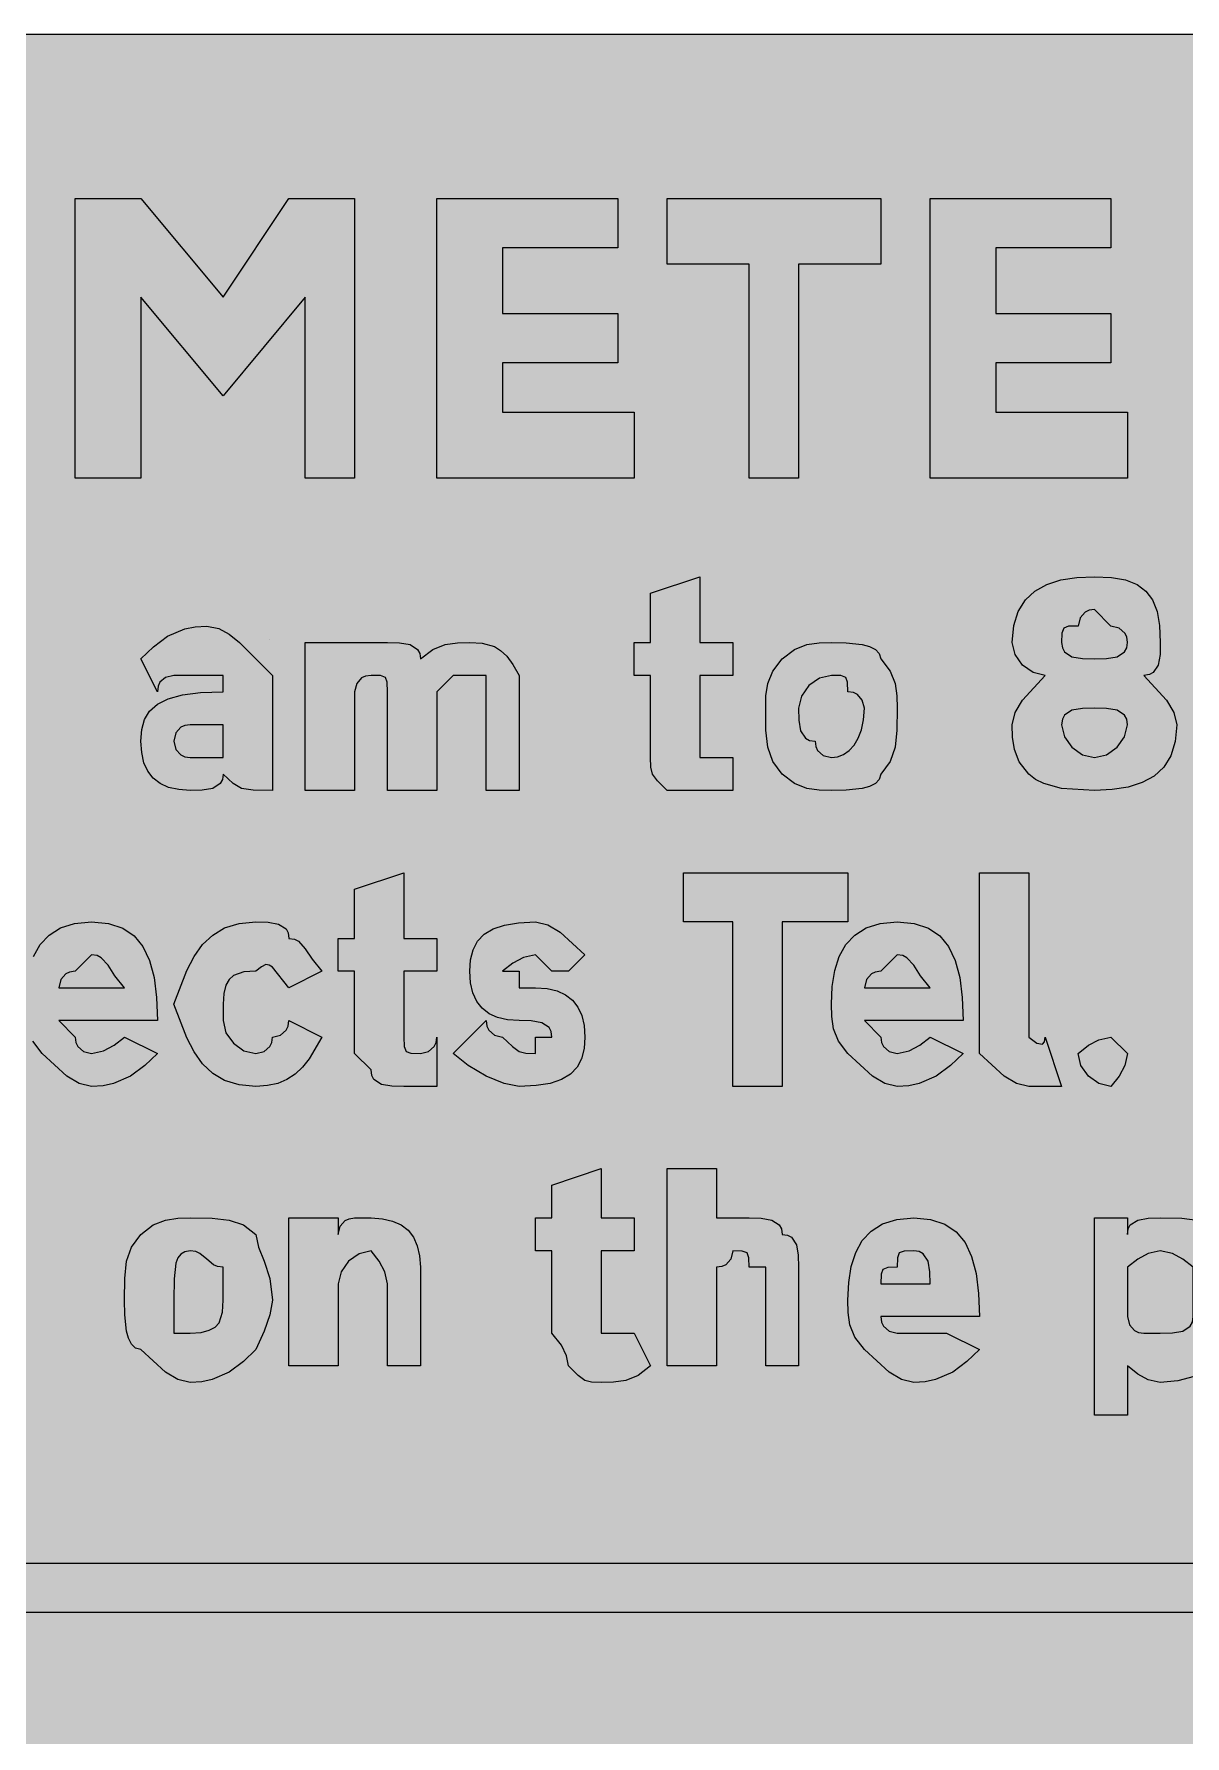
# Model space of a CAD drawing. Header units: metres. Extents: x 9 to 558, y 12 to 260.
# Drawn here: x 283.4 to 367.4, y 136.2 to 260.4 of the extents above; entities that cross this region are included whole.
import ezdxf

# ---------------------------------------------------------------- set-up
doc = ezdxf.new("R2010")
doc.units = ezdxf.units.M
for name, color, linetype, true_color in [('FILL_BLACK_000000', 7, 'Continuous', 0x000000), ('FILL_YELLOW_FFFF00', 7, 'Continuous', 0xffff00), ('STROKE_BLACK_000000', 7, 'Continuous', 0x000000)]:
    doc.layers.add(name, color=color, linetype=linetype, true_color=true_color)

msp = doc.modelspace()

# ---------------------------------------------------------------- hatches: boundary and pattern name
at = {"layer": 'FILL_BLACK_000000', "true_color": 0x000000}
h = msp.add_hatch(color=7, dxfattribs=at)
h.dxf.hatch_style = 1
h.paths.add_polyline_path([(291.21, 241.2), (291.21, 228), (286.41, 228), (286.41, 248.4), (291.21, 248.4), (297.21, 241.2), (302.01, 248.4), (306.81, 248.4), (306.81, 228), (303.21, 228), (303.21, 241.2), (297.21, 234), (291.21, 241.2)])
h = msp.add_hatch(color=7, dxfattribs=at)
h.dxf.hatch_style = 1
h.paths.add_polyline_path([(317.61, 232.8), (327.21, 232.8), (327.21, 228), (312.81, 228), (312.81, 248.4), (326.01, 248.4), (326.01, 244.8), (317.61, 244.8), (317.61, 240), (326.01, 240), (326.01, 236.4), (317.61, 236.4), (317.61, 232.8)])
h = msp.add_hatch(color=7, dxfattribs=at)
h.dxf.hatch_style = 1
h.paths.add_polyline_path([(339.21, 228), (335.61, 228), (335.61, 243.6), (329.61, 243.6), (329.61, 248.4), (345.21, 248.4), (345.21, 243.6), (339.21, 243.6), (339.21, 228)])
h = msp.add_hatch(color=7, dxfattribs=at)
h.dxf.hatch_style = 1
h.paths.add_polyline_path([(353.61, 232.8), (363.21, 232.8), (363.21, 228), (348.81, 228), (348.81, 248.4), (362.01, 248.4), (362.01, 244.8), (353.61, 244.8), (353.61, 240), (362.01, 240), (362.01, 236.4), (353.61, 236.4), (353.61, 232.8)])
h = msp.add_hatch(color=7, dxfattribs=at)
h.dxf.hatch_style = 1
h.paths.add_polyline_path([(334.41, 216), (334.41, 213.6), (332.01, 213.6), (332.01, 208.8), (332.01, 207.6), (333.21, 207.6), (334.41, 207.6), (334.41, 205.2), (332.01, 205.2), (329.61, 205.2), (328.92, 205.91), (328.56, 206.4), (328.43, 206.89), (328.41, 207.6), (328.41, 213.6), (327.21, 213.6), (327.21, 216), (328.41, 216), (328.41, 219.6), (332.01, 220.8), (332.01, 216), (334.41, 216)])
h = msp.add_hatch(color=7, dxfattribs=at)
h.dxf.hatch_style = 1
h.paths.add_polyline_path([(356.51, 206), (356.01, 206.4), (355.32, 207.3), (354.96, 208.2), (354.83, 209.1), (354.81, 210), (355.02, 210.9), (355.56, 211.8), (357.21, 213.6), (356.33, 213.81), (355.56, 214.35), (355.02, 215.12), (354.81, 216), (354.92, 217.24), (355.24, 218.27), (355.76, 219.1), (356.46, 219.75), (357.33, 220.23), (358.35, 220.56), (359.52, 220.74), (360.81, 220.8), (362.05, 220.74), (363.08, 220.56), (363.91, 220.23), (364.56, 219.75), (365.04, 219.1), (365.37, 218.27), (365.55, 217.24), (365.61, 216), (365.59, 215.12), (365.46, 214.35), (365.1, 213.81), (364.81, 213.65), (364.41, 213.6), (366.06, 211.8), (366.6, 210.9), (366.81, 210), (366.7, 208.76), (366.38, 207.73), (365.86, 206.9), (365.16, 206.25), (364.29, 205.77), (363.27, 205.44), (362.1, 205.26), (360.81, 205.2), (358.41, 205.35), (357.1, 205.71), (356.51, 206)])
h.paths.add_polyline_path([(358.62, 210.69), (358.46, 210.4), (358.41, 210), (358.62, 209.12), (359.16, 208.35), (359.93, 207.81), (360.81, 207.6), (361.69, 207.81), (362.46, 208.35), (363, 209.12), (363.21, 210), (363.16, 210.4), (363, 210.69), (362.46, 211.05), (361.69, 211.18), (360.81, 211.2), (359.93, 211.18), (359.16, 211.05), (358.62, 210.69)], flags=16)
h.paths.add_polyline_path([(363.02, 216.69), (362.61, 217.05), (362.01, 217.2), (360.81, 218.4), (360.41, 218.35), (360.12, 218.21), (359.76, 217.8), (359.61, 217.2), (358.92, 217.18), (358.56, 217.05), (358.43, 216.69), (358.41, 216), (358.46, 215.6), (358.62, 215.31), (359.16, 214.95), (359.93, 214.82), (360.81, 214.8), (361.69, 214.82), (362.46, 214.95), (363, 215.31), (363.16, 215.6), (363.21, 216), (363.16, 216.4), (363.02, 216.69)], flags=16)
h = msp.add_hatch(color=7, dxfattribs=at)
h.dxf.hatch_style = 1
h.paths.add_polyline_path([(296.01, 213.6), (293.61, 213.6), (293.01, 213.45), (292.6, 213.09), (292.46, 212.8), (292.41, 212.4), (291.21, 214.8), (292.13, 215.68), (293.16, 216.45), (294.42, 216.99), (295.16, 217.15), (296.01, 217.2), (296.89, 217.01), (297.66, 216.6), (298.41, 216), (300.81, 213.6), (300.81, 207.6), (300.81, 205.2), (299.4, 205.22), (298.56, 205.35), (297.94, 205.71), (297.21, 206.4), (297.16, 206), (297, 205.71), (296.46, 205.35), (295.69, 205.22), (294.81, 205.2), (293.97, 205.26), (293.23, 205.42), (292.62, 205.71), (292.11, 206.1), (291.72, 206.61), (291.43, 207.22), (291.27, 207.96), (291.21, 208.8), (291.27, 209.64), (291.47, 210.37), (291.84, 210.99), (292.41, 211.5), (293.2, 211.89), (294.25, 212.17), (295.57, 212.34), (297.21, 212.4), (297.21, 213.6), (296.01, 213.6)])
h.paths.add_polyline_path([(294.12, 207.79), (294.41, 207.65), (294.81, 207.6), (296.01, 207.6), (297.21, 207.6), (297.21, 210), (294.81, 210), (294.41, 209.95), (294.12, 209.81), (293.76, 209.4), (293.61, 208.8), (293.76, 208.2), (294.12, 207.79)], flags=16)
h = msp.add_hatch(color=7, dxfattribs=at)
h.dxf.hatch_style = 1
h.paths.add_polyline_path([(312.81, 212.4), (312.81, 205.2), (309.21, 205.2), (309.21, 212.4), (309.19, 213.09), (309.06, 213.45), (308.7, 213.58), (308.01, 213.6), (307.61, 213.55), (307.32, 213.41), (306.96, 213), (306.81, 212.4), (306.81, 205.2), (303.21, 205.2), (303.21, 216), (306.81, 216), (308.01, 216), (309.21, 216), (310.09, 215.98), (310.86, 215.85), (311.4, 215.49), (311.56, 215.2), (311.61, 214.8), (312.51, 215.49), (313.41, 215.85), (314.31, 215.98), (315.21, 216), (316.11, 215.96), (317.01, 215.7), (317.46, 215.41), (317.91, 214.99), (318.36, 214.39), (318.81, 213.6), (318.81, 205.2), (316.41, 205.2), (316.41, 212.4), (316.41, 213.6), (315.21, 213.6), (314.01, 213.6), (312.81, 212.4)])
h = msp.add_hatch(color=7, dxfattribs=at)
h.dxf.hatch_style = 1
h.paths.add_polyline_path([(346.26, 208.35), (345.9, 207.32), (345.21, 206.4), (345.1, 206), (344.82, 205.71), (344.39, 205.49), (343.86, 205.35), (342.68, 205.22), (341.61, 205.2), (340.71, 205.22), (339.81, 205.35), (338.91, 205.71), (338.01, 206.4), (337.32, 207.32), (336.96, 208.35), (336.83, 209.61), (336.81, 211.2), (336.83, 212.1), (336.96, 213), (337.32, 213.9), (338.01, 214.8), (338.91, 215.49), (339.81, 215.85), (340.71, 215.98), (341.61, 216), (342.68, 215.98), (343.86, 215.85), (344.39, 215.71), (344.82, 215.49), (345.1, 215.2), (345.21, 214.8), (345.9, 213.9), (346.26, 213), (346.39, 212.1), (346.41, 211.2), (346.39, 209.61), (346.26, 208.35)])
h.paths.add_polyline_path([(343.5, 212.21), (343.21, 212.35), (342.81, 212.4), (342.79, 213.09), (342.66, 213.45), (342.3, 213.58), (341.61, 213.6), (340.73, 213.39), (339.96, 212.85), (339.42, 212.08), (339.21, 211.2), (339.23, 210.32), (339.36, 209.55), (339.72, 209.01), (340.01, 208.85), (340.41, 208.8), (340.46, 208.4), (340.6, 208.11), (341.01, 207.75), (341.61, 207.6), (342.06, 207.66), (342.49, 207.82), (342.9, 208.11), (343.26, 208.5), (343.57, 209.01), (343.8, 209.62), (343.96, 210.36), (344.01, 211.2), (343.86, 211.8), (343.5, 212.21)], flags=16)
h = msp.add_hatch(color=7, dxfattribs=at)
h.dxf.hatch_style = 1
h.paths.add_polyline_path([(312.81, 194.4), (312.81, 192), (310.41, 192), (310.41, 187.2), (310.43, 186.51), (310.56, 186.15), (310.92, 186.02), (311.61, 186), (312.21, 186.15), (312.62, 186.51), (312.76, 186.8), (312.81, 187.2), (312.81, 183.6), (310.41, 183.6), (309.53, 183.62), (308.76, 183.75), (308.22, 184.11), (308.06, 184.4), (308.01, 184.8), (306.81, 186), (306.81, 192), (305.61, 192), (305.61, 194.4), (306.81, 194.4), (306.81, 198), (310.41, 199.2), (310.41, 194.4), (312.81, 194.4)])
h = msp.add_hatch(color=7, dxfattribs=at)
h.dxf.hatch_style = 1
h.paths.add_polyline_path([(338.01, 183.6), (334.41, 183.6), (334.41, 195.6), (330.81, 195.6), (330.81, 199.2), (342.81, 199.2), (342.81, 195.6), (338.01, 195.6), (338.01, 183.6)])
h = msp.add_hatch(color=7, dxfattribs=at)
h.dxf.hatch_style = 1
h.paths.add_polyline_path([(356.01, 187.2), (356.61, 186.75), (357.02, 186.69), (357.16, 186.86), (357.21, 187.2), (358.41, 183.6), (357.21, 183.6), (356.01, 183.6), (355.11, 183.81), (354.21, 184.35), (352.41, 186), (352.41, 199.2), (356.01, 199.2), (356.01, 187.2)])
h = msp.add_hatch(color=7, dxfattribs=at)
h.dxf.hatch_style = 1
h.paths.add_polyline_path([(286.41, 187.2), (286.46, 186.8), (286.6, 186.51), (287.01, 186.15), (287.61, 186), (288.49, 186.19), (289.26, 186.6), (290.01, 187.2), (292.41, 186), (291.49, 185.12), (290.46, 184.35), (289.2, 183.81), (288.46, 183.65), (287.61, 183.6), (286.71, 183.81), (285.81, 184.35), (284.01, 186), (283.32, 186.9), (282.96, 187.8), (282.83, 188.7), (282.81, 189.6), (282.87, 190.89), (283.05, 192.06), (283.38, 193.08), (283.86, 193.95), (284.51, 194.65), (285.34, 195.17), (286.37, 195.49), (287.61, 195.6), (288.85, 195.49), (289.88, 195.15), (290.71, 194.59), (291.36, 193.8), (291.84, 192.79), (292.17, 191.55), (292.35, 190.09), (292.41, 188.4), (285.21, 188.4), (286.41, 187.2)])
h.paths.add_polyline_path([(289.3, 191.68), (288.81, 192.45), (288.32, 192.99), (288.01, 193.15), (287.61, 193.2), (286.41, 192), (286.01, 191.95), (285.72, 191.81), (285.36, 191.4), (285.21, 190.8), (290.01, 190.8), (289.3, 191.68)], flags=16)
h = msp.add_hatch(color=7, dxfattribs=at)
h.dxf.hatch_style = 1
h.paths.add_polyline_path([(300.49, 195.58), (301.26, 195.45), (301.8, 195.09), (301.96, 194.8), (302.01, 194.4), (302.41, 194.35), (302.72, 194.19), (303.21, 193.65), (303.7, 192.88), (304.41, 192), (302.01, 190.8), (300.81, 192.3), (300.58, 192.46), (300.32, 192.49), (300.01, 192.34), (299.61, 192), (298.73, 191.96), (297.96, 191.7), (297.65, 191.41), (297.42, 190.99), (297.26, 190.39), (297.21, 189.6), (297.21, 188.4), (297.42, 187.52), (297.96, 186.75), (298.73, 186.21), (299.61, 186), (300.21, 186.15), (300.62, 186.51), (300.76, 186.8), (300.81, 187.2), (301.41, 187.35), (301.82, 187.71), (301.96, 188), (302.01, 188.4), (304.41, 187.2), (303.49, 185.62), (303, 185.01), (302.46, 184.5), (301.87, 184.11), (301.2, 183.82), (300.46, 183.66), (299.61, 183.6), (298.37, 183.71), (297.32, 184.03), (296.45, 184.55), (295.71, 185.25), (295.09, 186.12), (294.55, 187.14), (293.61, 189.6), (294.55, 192.06), (295.09, 193.08), (295.71, 193.95), (296.45, 194.65), (297.32, 195.17), (298.37, 195.49), (299.61, 195.6), (300.49, 195.58)])
h = msp.add_hatch(color=7, dxfattribs=at)
h.dxf.hatch_style = 1
h.paths.add_polyline_path([(323.55, 186.36), (323.37, 185.62), (323.04, 185.01), (322.56, 184.5), (321.91, 184.11), (321.08, 183.82), (320.05, 183.66), (318.81, 183.6), (317.72, 183.81), (316.41, 184.35), (315.1, 185.12), (314.01, 186), (316.41, 188.4), (316.46, 188), (316.6, 187.71), (317.01, 187.35), (317.61, 187.2), (318.32, 186.51), (318.81, 186.15), (319.3, 186.02), (320.01, 186), (320.01, 187.2), (321.21, 187.2), (321.16, 187.6), (321, 187.89), (320.46, 188.25), (319.69, 188.38), (318.81, 188.4), (317.97, 188.46), (317.23, 188.62), (316.62, 188.91), (316.11, 189.3), (315.72, 189.81), (315.43, 190.42), (315.27, 191.16), (315.21, 192), (315.27, 192.84), (315.45, 193.57), (315.78, 194.19), (316.26, 194.7), (316.91, 195.09), (317.74, 195.37), (318.77, 195.54), (320.01, 195.6), (320.91, 195.39), (321.81, 194.85), (323.61, 193.2), (322.41, 192), (321.21, 192), (320.01, 193.2), (319.13, 193.01), (318.36, 192.6), (317.61, 192), (318.81, 192), (318.81, 190.8), (320.01, 190.8), (320.85, 190.74), (321.58, 190.57), (322.2, 190.29), (322.71, 189.9), (323.1, 189.39), (323.38, 188.77), (323.55, 188.04), (323.61, 187.2), (323.55, 186.36)])
h = msp.add_hatch(color=7, dxfattribs=at)
h.dxf.hatch_style = 1
h.paths.add_polyline_path([(345.21, 187.2), (345.26, 186.8), (345.4, 186.51), (345.81, 186.15), (346.41, 186), (347.29, 186.19), (348.06, 186.6), (348.81, 187.2), (351.21, 186), (350.29, 185.12), (349.26, 184.35), (348, 183.81), (347.26, 183.65), (346.41, 183.6), (345.51, 183.81), (344.61, 184.35), (342.81, 186), (342.12, 186.9), (341.76, 187.8), (341.63, 188.7), (341.61, 189.6), (341.67, 190.89), (341.85, 192.06), (342.18, 193.08), (342.66, 193.95), (343.31, 194.65), (344.14, 195.17), (345.17, 195.49), (346.41, 195.6), (347.65, 195.49), (348.68, 195.15), (349.51, 194.59), (350.16, 193.8), (350.64, 192.79), (350.97, 191.55), (351.15, 190.09), (351.21, 188.4), (344.01, 188.4), (345.21, 187.2)])
h.paths.add_polyline_path([(348.1, 191.68), (347.61, 192.45), (347.12, 192.99), (346.81, 193.15), (346.41, 193.2), (345.21, 192), (344.81, 191.95), (344.52, 191.81), (344.16, 191.4), (344.01, 190.8), (348.81, 190.8), (348.1, 191.68)], flags=16)
h = msp.add_hatch(color=7, dxfattribs=at)
h.dxf.hatch_style = 1
h.paths.add_polyline_path([(363.02, 185.12), (362.61, 184.35), (362.01, 183.6), (361.13, 183.81), (360.36, 184.35), (359.82, 185.12), (359.61, 186), (360.36, 186.6), (361.13, 187.01), (362.01, 187.2), (363.21, 186), (363.02, 185.12)])
h = msp.add_hatch(color=7, dxfattribs=at)
h.dxf.hatch_style = 1
h.paths.add_polyline_path([(327.21, 174), (327.21, 171.6), (324.81, 171.6), (324.81, 166.8), (324.81, 165.6), (326.01, 165.6), (327.21, 165.6), (328.41, 163.2), (327.51, 162.51), (326.61, 162.15), (325.71, 162.02), (324.81, 162), (324.1, 162.02), (323.61, 162.15), (323.12, 162.51), (322.41, 163.2), (322.26, 163.95), (321.9, 164.72), (321.21, 165.6), (321.21, 171.6), (320.01, 171.6), (320.01, 174), (321.21, 174), (321.21, 176.4), (324.81, 177.6), (324.81, 174), (327.21, 174)])
h = msp.add_hatch(color=7, dxfattribs=at)
h.dxf.hatch_style = 1
h.paths.add_polyline_path([(337.26, 173.85), (337.8, 173.49), (337.96, 173.2), (338.01, 172.8), (338.41, 172.75), (338.7, 172.59), (339.06, 172.05), (339.19, 171.28), (339.21, 170.4), (339.21, 163.2), (336.81, 163.2), (336.81, 170.4), (335.61, 170.4), (335.59, 171.09), (335.46, 171.45), (335.1, 171.58), (334.41, 171.6), (334.26, 171), (333.9, 170.59), (333.61, 170.45), (333.21, 170.4), (333.21, 169.2), (333.21, 163.2), (329.61, 163.2), (329.61, 177.6), (333.21, 177.6), (333.21, 174), (335.61, 174), (336.49, 173.98), (337.26, 173.85)])
h = msp.add_hatch(color=7, dxfattribs=at)
h.dxf.hatch_style = 1
h.paths.add_polyline_path([(300.21, 165.75), (299.61, 164.4), (298.69, 163.52), (297.66, 162.75), (296.4, 162.21), (295.66, 162.05), (294.81, 162), (293.91, 162.21), (293.01, 162.75), (291.21, 164.4), (290.81, 164.51), (290.52, 164.79), (290.3, 165.22), (290.16, 165.75), (290.03, 166.93), (290.01, 168), (290.03, 169.59), (290.16, 170.85), (290.52, 171.88), (291.21, 172.8), (292.11, 173.49), (293.01, 173.85), (293.91, 173.98), (294.81, 174), (296.4, 173.98), (297.66, 173.85), (298.69, 173.49), (299.61, 172.8), (299.8, 171.88), (300.21, 170.85), (300.62, 169.59), (300.81, 168), (300.62, 166.93), (300.21, 165.75)])
h.paths.add_polyline_path([(296.81, 170.45), (296.5, 170.59), (296.01, 171), (295.52, 171.41), (295.21, 171.55), (294.81, 171.6), (294.41, 171.54), (294.12, 171.37), (293.9, 171.09), (293.76, 170.7), (293.63, 169.57), (293.61, 168), (293.61, 165.6), (294.81, 165.6), (295.6, 165.65), (296.2, 165.81), (296.62, 166.04), (296.91, 166.35), (297.17, 167.12), (297.21, 168), (297.21, 170.4), (296.81, 170.45)], flags=16)
h = msp.add_hatch(color=7, dxfattribs=at)
h.dxf.hatch_style = 1
h.paths.add_polyline_path([(309.21, 163.2), (309.21, 169.2), (309.02, 170.08), (308.61, 170.85), (308.01, 171.6), (307.13, 171.39), (306.36, 170.85), (305.82, 170.08), (305.61, 169.2), (305.61, 163.2), (302.01, 163.2), (302.01, 174), (305.61, 174), (305.61, 172.8), (305.76, 173.4), (306.12, 173.81), (306.41, 173.95), (306.81, 174), (308.01, 174), (308.85, 173.94), (309.58, 173.77), (310.2, 173.49), (310.71, 173.1), (311.1, 172.59), (311.38, 171.97), (311.55, 171.24), (311.61, 170.4), (311.61, 163.2), (309.21, 163.2)])
h = msp.add_hatch(color=7, dxfattribs=at)
h.dxf.hatch_style = 1
h.paths.add_polyline_path([(345.26, 166.4), (345.4, 166.11), (345.81, 165.75), (346.41, 165.6), (347.61, 165.6), (350.01, 165.6), (352.41, 164.4), (351.49, 163.52), (350.46, 162.75), (349.2, 162.21), (348.46, 162.05), (347.61, 162), (346.71, 162.21), (345.81, 162.75), (344.01, 164.4), (343.32, 165.3), (342.96, 166.2), (342.83, 167.1), (342.81, 168), (342.87, 169.29), (343.05, 170.46), (343.38, 171.48), (343.86, 172.35), (344.51, 173.05), (345.34, 173.57), (346.37, 173.89), (347.61, 174), (348.85, 173.89), (349.88, 173.55), (350.71, 172.99), (351.36, 172.2), (351.84, 171.19), (352.17, 169.95), (352.35, 168.49), (352.41, 166.8), (345.21, 166.8), (345.26, 166.4)])
h.paths.add_polyline_path([(348.81, 169.2), (348.79, 170.08), (348.66, 170.85), (348.3, 171.39), (348.01, 171.55), (347.61, 171.6), (346.92, 171.58), (346.56, 171.45), (346.43, 171.09), (346.41, 170.4), (345.72, 170.38), (345.36, 170.25), (345.23, 169.89), (345.21, 169.2), (348.81, 169.2)], flags=16)
h = msp.add_hatch(color=7, dxfattribs=at)
h.dxf.hatch_style = 1
h.paths.add_polyline_path([(371.18, 165.54), (370.66, 164.52), (369.96, 163.65), (369.09, 162.95), (368.07, 162.43), (366.9, 162.11), (365.61, 162), (364.73, 162.19), (363.96, 162.6), (363.21, 163.2), (363.21, 159.6), (360.81, 159.6), (360.81, 174), (363.21, 174), (363.21, 172.8), (363.26, 173.2), (363.42, 173.49), (363.96, 173.85), (364.73, 173.98), (365.61, 174), (367.18, 173.98), (368.31, 173.85), (368.7, 173.71), (368.99, 173.49), (369.15, 173.2), (369.21, 172.8), (370.09, 171.88), (370.86, 170.85), (371.4, 169.59), (371.56, 168.85), (371.61, 168), (371.5, 166.71), (371.18, 165.54)])
h.paths.add_polyline_path([(367.26, 165.75), (367.8, 166.11), (367.96, 166.4), (368.01, 166.8), (368.01, 169.2), (368.01, 170.4), (367.26, 171), (366.49, 171.41), (365.61, 171.6), (364.73, 171.41), (363.96, 171), (363.21, 170.4), (363.21, 166.8), (363.36, 166.2), (363.72, 165.79), (364.01, 165.65), (364.41, 165.6), (365.61, 165.6), (366.49, 165.62), (367.26, 165.75)], flags=16)
h = msp.add_hatch(color=7, dxfattribs=at)
h.dxf.hatch_style = 1
h.paths.add_polyline_path([(504.81, 145.2), (71.61, 145.2), (76.41, 140.4), (69.21, 140.4), (62.01, 146.4), (69.21, 153.6), (76.41, 153.6), (71.61, 148.8), (504.81, 148.8), (504.81, 145.2)])
at = {"layer": 'FILL_YELLOW_FFFF00', "true_color": 0xffff00}
h = msp.add_hatch(color=7, dxfattribs=at)
h.dxf.hatch_style = 1
h.paths.add_polyline_path([(551.26, 260.35), (552.02, 260.19), (553.41, 259.65), (556.41, 258), (556.81, 257.5), (557.1, 256.91), (557.46, 255.6), (557.61, 253.2), (557.61, 19.2), (557.61, 16.8), (557.56, 16.4), (557.42, 16.09), (557.01, 15.6), (556.6, 15.11), (556.46, 14.8), (556.41, 14.4), (553.41, 12.75), (552.02, 12.21), (551.26, 12.05), (550.41, 12), (16.41, 12), (15.53, 12.02), (14.76, 12.15), (14.22, 12.51), (14.06, 12.8), (14.01, 13.2), (13.13, 13.22), (12.36, 13.35), (11.82, 13.71), (11.66, 14), (11.61, 14.4), (10.82, 14.9), (10.22, 15.49), (9.8, 16.13), (9.51, 16.8), (9.25, 18.11), (9.21, 19.2), (9.21, 253.2), (9.21, 255.6), (9.92, 256.48), (10.41, 257.25), (10.9, 257.79), (11.21, 257.95), (11.61, 258), (11.66, 258.4), (11.82, 258.71), (12.36, 259.2), (13.13, 259.69), (14.01, 260.4), (16.41, 260.4), (550.41, 260.4), (551.26, 260.35)])

# ---------------------------------------------------------------- linework, layer by layer
at = {"layer": 'FILL_BLACK_000000', "lineweight": 0, "true_color": 0x000000}
for points in [[(291.21, 241.2), (291.21, 228), (286.41, 228), (286.41, 248.4), (291.21, 248.4), (297.21, 241.2), (302.01, 248.4), (306.81, 248.4), (306.81, 228), (303.21, 228), (303.21, 241.2), (297.21, 234)], [(317.61, 232.8), (327.21, 232.8), (327.21, 228), (312.81, 228), (312.81, 248.4), (326.01, 248.4), (326.01, 244.8), (317.61, 244.8), (317.61, 240), (326.01, 240), (326.01, 236.4), (317.61, 236.4)], [(339.21, 228), (335.61, 228), (335.61, 243.6), (329.61, 243.6), (329.61, 248.4), (345.21, 248.4), (345.21, 243.6), (339.21, 243.6)], [(353.61, 232.8), (363.21, 232.8), (363.21, 228), (348.81, 228), (348.81, 248.4), (362.01, 248.4), (362.01, 244.8), (353.61, 244.8), (353.61, 240), (362.01, 240), (362.01, 236.4), (353.61, 236.4)], [(334.41, 216), (334.41, 213.6), (332.01, 213.6), (332.01, 208.8), (332.01, 207.6), (333.21, 207.6), (334.41, 207.6), (334.41, 205.2), (332.01, 205.2), (329.61, 205.2), (328.92, 205.91), (328.56, 206.4), (328.43, 206.89), (328.41, 207.6), (328.41, 213.6), (327.21, 213.6), (327.21, 216), (328.41, 216), (328.41, 219.6), (332.01, 220.8), (332.01, 216)], [(356.51, 206), (356.01, 206.4), (355.32, 207.3), (354.96, 208.2), (354.83, 209.1), (354.81, 210), (355.02, 210.9), (355.56, 211.8), (357.21, 213.6), (356.33, 213.81), (355.56, 214.35), (355.02, 215.12), (354.81, 216), (354.92, 217.24), (355.24, 218.27), (355.76, 219.1), (356.46, 219.75), (357.33, 220.23), (358.35, 220.56), (359.52, 220.74), (360.81, 220.8), (362.05, 220.74), (363.08, 220.56), (363.91, 220.23), (364.56, 219.75), (365.04, 219.1), (365.37, 218.27), (365.55, 217.24), (365.61, 216), (365.59, 215.12), (365.46, 214.35), (365.1, 213.81), (364.81, 213.65), (364.41, 213.6), (366.06, 211.8), (366.6, 210.9), (366.81, 210), (366.7, 208.76), (366.38, 207.73), (365.86, 206.9), (365.16, 206.25), (364.29, 205.77), (363.27, 205.44), (362.1, 205.26), (360.81, 205.2), (358.41, 205.35), (357.1, 205.71)], [(363.02, 216.69), (362.61, 217.05), (362.01, 217.2), (360.81, 218.4), (360.41, 218.35), (360.12, 218.21), (359.76, 217.8), (359.61, 217.2), (358.92, 217.18), (358.56, 217.05), (358.43, 216.69), (358.41, 216), (358.46, 215.6), (358.62, 215.31), (359.16, 214.95), (359.93, 214.82), (360.81, 214.8), (361.69, 214.82), (362.46, 214.95), (363, 215.31), (363.16, 215.6), (363.21, 216), (363.16, 216.4)], [(296.01, 213.6), (293.61, 213.6), (293.01, 213.45), (292.6, 213.09), (292.46, 212.8), (292.41, 212.4), (291.21, 214.8), (292.13, 215.68), (293.16, 216.45), (294.42, 216.99), (295.16, 217.15), (296.01, 217.2), (296.89, 217.01), (297.66, 216.6), (298.41, 216), (300.81, 213.6), (300.81, 207.6), (300.81, 205.2), (299.4, 205.22), (298.56, 205.35), (297.94, 205.71), (297.21, 206.4), (297.16, 206), (297, 205.71), (296.46, 205.35), (295.69, 205.22), (294.81, 205.2), (293.97, 205.26), (293.23, 205.42), (292.62, 205.71), (292.11, 206.1), (291.72, 206.61), (291.43, 207.22), (291.27, 207.96), (291.21, 208.8), (291.27, 209.64), (291.47, 210.37), (291.84, 210.99), (292.41, 211.5), (293.2, 211.89), (294.25, 212.17), (295.57, 212.34), (297.21, 212.4), (297.21, 213.6)], [(312.81, 212.4), (312.81, 205.2), (309.21, 205.2), (309.21, 212.4), (309.19, 213.09), (309.06, 213.45), (308.7, 213.58), (308.01, 213.6), (307.61, 213.55), (307.32, 213.41), (306.96, 213), (306.81, 212.4), (306.81, 205.2), (303.21, 205.2), (303.21, 216), (306.81, 216), (308.01, 216), (309.21, 216), (310.09, 215.98), (310.86, 215.85), (311.4, 215.49), (311.56, 215.2), (311.61, 214.8), (312.51, 215.49), (313.41, 215.85), (314.31, 215.98), (315.21, 216), (316.11, 215.96), (317.01, 215.7), (317.46, 215.41), (317.91, 214.99), (318.36, 214.39), (318.81, 213.6), (318.81, 205.2), (316.41, 205.2), (316.41, 212.4), (316.41, 213.6), (315.21, 213.6), (314.01, 213.6)], [(346.26, 208.35), (345.9, 207.32), (345.21, 206.4), (345.1, 206), (344.82, 205.71), (344.39, 205.49), (343.86, 205.35), (342.68, 205.22), (341.61, 205.2), (340.71, 205.22), (339.81, 205.35), (338.91, 205.71), (338.01, 206.4), (337.32, 207.32), (336.96, 208.35), (336.83, 209.61), (336.81, 211.2), (336.83, 212.1), (336.96, 213), (337.32, 213.9), (338.01, 214.8), (338.91, 215.49), (339.81, 215.85), (340.71, 215.98), (341.61, 216), (342.68, 215.98), (343.86, 215.85), (344.39, 215.71), (344.82, 215.49), (345.1, 215.2), (345.21, 214.8), (345.9, 213.9), (346.26, 213), (346.39, 212.1), (346.41, 211.2), (346.39, 209.61)], [(343.5, 212.21), (343.21, 212.35), (342.81, 212.4), (342.79, 213.09), (342.66, 213.45), (342.3, 213.58), (341.61, 213.6), (340.73, 213.39), (339.96, 212.85), (339.42, 212.08), (339.21, 211.2), (339.23, 210.32), (339.36, 209.55), (339.72, 209.01), (340.01, 208.85), (340.41, 208.8), (340.46, 208.4), (340.6, 208.11), (341.01, 207.75), (341.61, 207.6), (342.06, 207.66), (342.49, 207.82), (342.9, 208.11), (343.26, 208.5), (343.57, 209.01), (343.8, 209.62), (343.96, 210.36), (344.01, 211.2), (343.86, 211.8)], [(358.62, 210.69), (358.46, 210.4), (358.41, 210), (358.62, 209.12), (359.16, 208.35), (359.93, 207.81), (360.81, 207.6), (361.69, 207.81), (362.46, 208.35), (363, 209.12), (363.21, 210), (363.16, 210.4), (363, 210.69), (362.46, 211.05), (361.69, 211.18), (360.81, 211.2), (359.93, 211.18), (359.16, 211.05)], [(294.12, 207.79), (294.41, 207.65), (294.81, 207.6), (296.01, 207.6), (297.21, 207.6), (297.21, 210), (294.81, 210), (294.41, 209.95), (294.12, 209.81), (293.76, 209.4), (293.61, 208.8), (293.76, 208.2)], [(312.81, 194.4), (312.81, 192), (310.41, 192), (310.41, 187.2), (310.43, 186.51), (310.56, 186.15), (310.92, 186.02), (311.61, 186), (312.21, 186.15), (312.62, 186.51), (312.76, 186.8), (312.81, 187.2), (312.81, 183.6), (310.41, 183.6), (309.53, 183.62), (308.76, 183.75), (308.22, 184.11), (308.06, 184.4), (308.01, 184.8), (306.81, 186), (306.81, 192), (305.61, 192), (305.61, 194.4), (306.81, 194.4), (306.81, 198), (310.41, 199.2), (310.41, 194.4)], [(338.01, 183.6), (334.41, 183.6), (334.41, 195.6), (330.81, 195.6), (330.81, 199.2), (342.81, 199.2), (342.81, 195.6), (338.01, 195.6)], [(356.01, 187.2), (356.61, 186.75), (357.02, 186.69), (357.16, 186.86), (357.21, 187.2), (358.41, 183.6), (357.21, 183.6), (356.01, 183.6), (355.11, 183.81), (354.21, 184.35), (352.41, 186), (352.41, 199.2), (356.01, 199.2)], [(300.49, 195.58), (301.26, 195.45), (301.8, 195.09), (301.96, 194.8), (302.01, 194.4), (302.41, 194.35), (302.72, 194.19), (303.21, 193.65), (303.7, 192.88), (304.41, 192), (302.01, 190.8), (300.81, 192.3), (300.58, 192.46), (300.32, 192.49), (300.01, 192.34), (299.61, 192), (298.73, 191.96), (297.96, 191.7), (297.65, 191.41), (297.42, 190.99), (297.26, 190.39), (297.21, 189.6), (297.21, 188.4), (297.42, 187.52), (297.96, 186.75), (298.73, 186.21), (299.61, 186), (300.21, 186.15), (300.62, 186.51), (300.76, 186.8), (300.81, 187.2), (301.41, 187.35), (301.82, 187.71), (301.96, 188), (302.01, 188.4), (304.41, 187.2), (303.49, 185.62), (303, 185.01), (302.46, 184.5), (301.87, 184.11), (301.2, 183.82), (300.46, 183.66), (299.61, 183.6), (298.37, 183.71), (297.32, 184.03), (296.45, 184.55), (295.71, 185.25), (295.09, 186.12), (294.55, 187.14), (293.61, 189.6), (294.55, 192.06), (295.09, 193.08), (295.71, 193.95), (296.45, 194.65), (297.32, 195.17), (298.37, 195.49), (299.61, 195.6)], [(323.55, 186.36), (323.37, 185.62), (323.04, 185.01), (322.56, 184.5), (321.91, 184.11), (321.08, 183.82), (320.05, 183.66), (318.81, 183.6), (317.72, 183.81), (316.41, 184.35), (315.1, 185.12), (314.01, 186), (316.41, 188.4), (316.46, 188), (316.6, 187.71), (317.01, 187.35), (317.61, 187.2), (318.32, 186.51), (318.81, 186.15), (319.3, 186.02), (320.01, 186), (320.01, 187.2), (321.21, 187.2), (321.16, 187.6), (321, 187.89), (320.46, 188.25), (319.69, 188.38), (318.81, 188.4), (317.97, 188.46), (317.23, 188.62), (316.62, 188.91), (316.11, 189.3), (315.72, 189.81), (315.43, 190.42), (315.27, 191.16), (315.21, 192), (315.27, 192.84), (315.45, 193.57), (315.78, 194.19), (316.26, 194.7), (316.91, 195.09), (317.74, 195.37), (318.77, 195.54), (320.01, 195.6), (320.91, 195.39), (321.81, 194.85), (323.61, 193.2), (322.41, 192), (321.21, 192), (320.01, 193.2), (319.13, 193.01), (318.36, 192.6), (317.61, 192), (318.81, 192), (318.81, 190.8), (320.01, 190.8), (320.85, 190.74), (321.58, 190.57), (322.2, 190.29), (322.71, 189.9), (323.1, 189.39), (323.38, 188.77), (323.55, 188.04), (323.61, 187.2)], [(345.21, 187.2), (345.26, 186.8), (345.4, 186.51), (345.81, 186.15), (346.41, 186), (347.29, 186.19), (348.06, 186.6), (348.81, 187.2), (351.21, 186), (350.29, 185.12), (349.26, 184.35), (348, 183.81), (347.26, 183.65), (346.41, 183.6), (345.51, 183.81), (344.61, 184.35), (342.81, 186), (342.12, 186.9), (341.76, 187.8), (341.63, 188.7), (341.61, 189.6), (341.67, 190.89), (341.85, 192.06), (342.18, 193.08), (342.66, 193.95), (343.31, 194.65), (344.14, 195.17), (345.17, 195.49), (346.41, 195.6), (347.65, 195.49), (348.68, 195.15), (349.51, 194.59), (350.16, 193.8), (350.64, 192.79), (350.97, 191.55), (351.15, 190.09), (351.21, 188.4), (344.01, 188.4)], [(289.3, 191.68), (288.81, 192.45), (288.32, 192.99), (288.01, 193.15), (287.61, 193.2), (286.41, 192), (286.01, 191.95), (285.72, 191.81), (285.36, 191.4), (285.21, 190.8), (290.01, 190.8)], [(348.1, 191.68), (347.61, 192.45), (347.12, 192.99), (346.81, 193.15), (346.41, 193.2), (345.21, 192), (344.81, 191.95), (344.52, 191.81), (344.16, 191.4), (344.01, 190.8), (348.81, 190.8)], [(363.02, 185.12), (362.61, 184.35), (362.01, 183.6), (361.13, 183.81), (360.36, 184.35), (359.82, 185.12), (359.61, 186), (360.36, 186.6), (361.13, 187.01), (362.01, 187.2), (363.21, 186)], [(327.21, 174), (327.21, 171.6), (324.81, 171.6), (324.81, 166.8), (324.81, 165.6), (326.01, 165.6), (327.21, 165.6), (328.41, 163.2), (327.51, 162.51), (326.61, 162.15), (325.71, 162.02), (324.81, 162), (324.1, 162.02), (323.61, 162.15), (323.12, 162.51), (322.41, 163.2), (322.26, 163.95), (321.9, 164.72), (321.21, 165.6), (321.21, 171.6), (320.01, 171.6), (320.01, 174), (321.21, 174), (321.21, 176.4), (324.81, 177.6), (324.81, 174)], [(337.26, 173.85), (337.8, 173.49), (337.96, 173.2), (338.01, 172.8), (338.41, 172.75), (338.7, 172.59), (339.06, 172.05), (339.19, 171.28), (339.21, 170.4), (339.21, 163.2), (336.81, 163.2), (336.81, 170.4), (335.61, 170.4), (335.59, 171.09), (335.46, 171.45), (335.1, 171.58), (334.41, 171.6), (334.26, 171), (333.9, 170.59), (333.61, 170.45), (333.21, 170.4), (333.21, 169.2), (333.21, 163.2), (329.61, 163.2), (329.61, 177.6), (333.21, 177.6), (333.21, 174), (335.61, 174), (336.49, 173.98)], [(300.21, 165.75), (299.61, 164.4), (298.69, 163.52), (297.66, 162.75), (296.4, 162.21), (295.66, 162.05), (294.81, 162), (293.91, 162.21), (293.01, 162.75), (291.21, 164.4), (290.81, 164.51), (290.52, 164.79), (290.3, 165.22), (290.16, 165.75), (290.03, 166.93), (290.01, 168), (290.03, 169.59), (290.16, 170.85), (290.52, 171.88), (291.21, 172.8), (292.11, 173.49), (293.01, 173.85), (293.91, 173.98), (294.81, 174), (296.4, 173.98), (297.66, 173.85), (298.69, 173.49), (299.61, 172.8), (299.8, 171.88), (300.21, 170.85), (300.62, 169.59), (300.81, 168), (300.62, 166.93)], [(309.21, 163.2), (309.21, 169.2), (309.02, 170.08), (308.61, 170.85), (308.01, 171.6), (307.13, 171.39), (306.36, 170.85), (305.82, 170.08), (305.61, 169.2), (305.61, 163.2), (302.01, 163.2), (302.01, 174), (305.61, 174), (305.61, 172.8), (305.76, 173.4), (306.12, 173.81), (306.41, 173.95), (306.81, 174), (308.01, 174), (308.85, 173.94), (309.58, 173.77), (310.2, 173.49), (310.71, 173.1), (311.1, 172.59), (311.38, 171.97), (311.55, 171.24), (311.61, 170.4), (311.61, 163.2)], [(345.26, 166.4), (345.4, 166.11), (345.81, 165.75), (346.41, 165.6), (347.61, 165.6), (350.01, 165.6), (352.41, 164.4), (351.49, 163.52), (350.46, 162.75), (349.2, 162.21), (348.46, 162.05), (347.61, 162), (346.71, 162.21), (345.81, 162.75), (344.01, 164.4), (343.32, 165.3), (342.96, 166.2), (342.83, 167.1), (342.81, 168), (342.87, 169.29), (343.05, 170.46), (343.38, 171.48), (343.86, 172.35), (344.51, 173.05), (345.34, 173.57), (346.37, 173.89), (347.61, 174), (348.85, 173.89), (349.88, 173.55), (350.71, 172.99), (351.36, 172.2), (351.84, 171.19), (352.17, 169.95), (352.35, 168.49), (352.41, 166.8), (345.21, 166.8)], [(296.81, 170.45), (296.5, 170.59), (296.01, 171), (295.52, 171.41), (295.21, 171.55), (294.81, 171.6), (294.41, 171.54), (294.12, 171.37), (293.9, 171.09), (293.76, 170.7), (293.63, 169.57), (293.61, 168), (293.61, 165.6), (294.81, 165.6), (295.6, 165.65), (296.2, 165.81), (296.62, 166.04), (296.91, 166.35), (297.17, 167.12), (297.21, 168), (297.21, 170.4)], [(348.81, 169.2), (348.79, 170.08), (348.66, 170.85), (348.3, 171.39), (348.01, 171.55), (347.61, 171.6), (346.92, 171.58), (346.56, 171.45), (346.43, 171.09), (346.41, 170.4), (345.72, 170.38), (345.36, 170.25), (345.23, 169.89), (345.21, 169.2)], [(367.26, 165.75), (367.8, 166.11), (367.96, 166.4), (368.01, 166.8), (368.01, 169.2), (368.01, 170.4), (367.26, 171), (366.49, 171.41), (365.61, 171.6), (364.73, 171.41), (363.96, 171), (363.21, 170.4), (363.21, 166.8), (363.36, 166.2), (363.72, 165.79), (364.01, 165.65), (364.41, 165.6), (365.61, 165.6), (366.49, 165.62)], [(504.81, 145.2), (71.61, 145.2), (76.41, 140.4), (69.21, 140.4), (62.01, 146.4), (69.21, 153.6), (76.41, 153.6), (71.61, 148.8), (504.81, 148.8)]]:
    msp.add_lwpolyline(points, close=True, dxfattribs=at)
for points in [[(283.38, 193.08), (283.86, 193.95), (284.51, 194.65), (285.34, 195.17), (286.37, 195.49), (287.61, 195.6), (288.85, 195.49), (289.88, 195.15), (290.71, 194.59), (291.36, 193.8), (291.84, 192.79), (292.17, 191.55), (292.35, 190.09), (292.41, 188.4), (285.21, 188.4), (286.41, 187.2), (286.46, 186.8), (286.6, 186.51), (287.01, 186.15), (287.61, 186), (288.49, 186.19), (289.26, 186.6), (290.01, 187.2), (292.41, 186), (291.49, 185.12), (290.46, 184.35), (289.2, 183.81), (288.46, 183.65), (287.61, 183.6), (286.71, 183.81), (285.81, 184.35), (284.01, 186), (283.32, 186.9)], [(368.07, 162.43), (366.9, 162.11), (365.61, 162), (364.73, 162.19), (363.96, 162.6), (363.21, 163.2), (363.21, 159.6), (360.81, 159.6), (360.81, 174), (363.21, 174), (363.21, 172.8), (363.26, 173.2), (363.42, 173.49), (363.96, 173.85), (364.73, 173.98), (365.61, 174), (367.18, 173.98), (368.31, 173.85)]]:
    msp.add_lwpolyline(points, dxfattribs=at)
at = {"layer": 'FILL_YELLOW_FFFF00', "lineweight": 0, "true_color": 0xffff00}
msp.add_lwpolyline([(16.41, 260.4), (550.41, 260.4), (551.26, 260.35), (552.02, 260.19), (553.41, 259.65), (556.41, 258), (556.81, 257.5), (557.1, 256.91), (557.46, 255.6), (557.61, 253.2), (557.61, 19.2), (557.61, 16.8), (557.56, 16.4), (557.42, 16.09), (557.01, 15.6), (556.6, 15.11), (556.46, 14.8), (556.41, 14.4), (553.41, 12.75), (552.02, 12.21), (551.26, 12.05), (550.41, 12), (16.41, 12)], dxfattribs=at)
at = {"layer": 'STROKE_BLACK_000000', "lineweight": 0, "true_color": 0x000000}
msp.add_lwpolyline([(300.61, 216.24), (300.61, 216.24)], dxfattribs=at)

doc.saveas('drawing.dxf')
